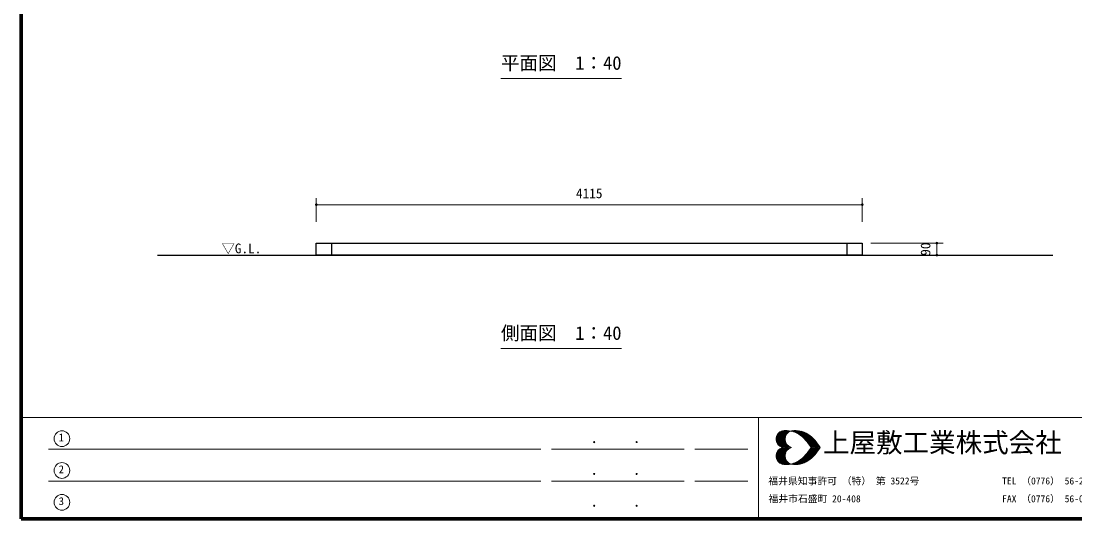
# Model space of a CAD drawing. Units: millimetres on the paper, enlarged 10 times, with parts at other scales. Extents: x 150 to 4050, y 150 to 2820.
# Drawn here: x 150 to 2136, y 150 to 1088 of the extents above; entities that cross this region are included whole.
import ezdxf
from ezdxf.enums import TextEntityAlignment as Align

# ---------------------------------------------------------------- set-up
doc = ezdxf.new("R2010")
doc.units = ezdxf.units.MM
doc.header["$LTSCALE"] = 10
for name, color, linetype, lineweight in [('D-STR-DIM\u3000寸法線、寸法値', 7, 'Continuous', 13), ('D-STR-TXT\u3000文字列', 7, 'Continuous', 13), ('D-STR\u3000構造物外形線', 1, 'Continuous', 25), ('D-TTL', 7, 'Continuous', 70), ('D-TTL-FRAM', 7, 'Continuous', 13), ('D-TTL-TXT', 7, 'Continuous', 13)]:
    doc.layers.add(name, color=color, linetype=linetype, lineweight=lineweight)
doc.styles.add('ＭＳ ゴシック', font='')
doc.styles.get('ＭＳ ゴシック').set_extended_font_data('MS Gothic')

# ---------------------------------------------------------------- blocks, each defined once
blk = doc.blocks.new('filled_dot')
at = {"color": 0, "linetype": 'Continuous', "lineweight": -2, "const_width": 1.25}
blk.add_lwpolyline([(-0.625, 0, 1), (0.625, 0, 1)], format="xyb", close=True, dxfattribs=at)

msp = doc.modelspace()

# ---------------------------------------------------------------- linework, layer by layer
at = {"layer": 'D-STR-DIM\u3000寸法線、寸法値'}
for p, q in [((706.34, 709.88), (706.34, 754.06)), ((1735.09, 742.06), (706.34, 742.06)), ((1735.09, 709.88), (1735.09, 754.06)), ((1751.09, 669.54), (1887.71, 669.54)), ((1875.71, 647.04), (1875.71, 669.54)), ((1751.09, 647.04), (1887.71, 647.04))]:
    msp.add_line(p, q, dxfattribs=at)
at = {"layer": 'D-STR-TXT\u3000文字列'}
for p, q in [((1054.17, 979.84), (1281.67, 979.84)), ((1054.17, 471), (1281.67, 471))]:
    msp.add_line(p, q, dxfattribs=at)
at = {"layer": 'D-STR\u3000構造物外形線'}
for p, q in [((735.09, 669.54), (735.09, 647.04)), ((1706.34, 669.54), (1706.34, 647.04)), ((406.99, 647.04), (2094.49, 647.04))]:
    msp.add_line(p, q, dxfattribs=at)
msp.add_lwpolyline([(706.34, 669.54), (1735.09, 669.54), (1735.09, 647.04), (706.34, 647.04)], close=True, dxfattribs=at)
at = {"layer": 'D-TTL'}
msp.add_lwpolyline([(150, 150), (150, 2820), (4050, 2820), (4050, 150)], close=True, dxfattribs=at)
at = {"layer": 'D-TTL-FRAM'}
for p, q in [((150, 341.22), (4050, 341.22)), ((1539.61, 341.22), (1539.61, 150)), ((1129.61, 281.22), (201.7, 281.22)), ((1399.61, 281.22), (1149.61, 281.22)), ((1419.61, 281.22), (1519.61, 281.22)), ((1129.61, 221.22), (201.7, 221.22)), ((1399.61, 221.22), (1149.61, 221.22)), ((1419.61, 221.22), (1519.61, 221.22))]:
    msp.add_line(p, q, dxfattribs=at)
at = {"layer": 'D-TTL-TXT'}
for p, q in [((1572.7, 300.39), (1588.74, 316.43)), ((1572.7, 300.6), (1588.74, 284.56)), ((1572.91, 298.1), (1591.24, 316.43)), ((1572.91, 302.89), (1586.24, 316.22)), ((1572.91, 302.68), (1591.24, 284.56)), ((1573.32, 296.22), (1593.53, 316.43)), ((1573.32, 304.56), (1593.53, 284.56)), ((1573.74, 294.35), (1595.61, 316.22)), ((1573.95, 306.22), (1582.91, 315.39)), ((1573.95, 306.43), (1595.82, 284.56)), ((1574.57, 292.89), (1597.91, 316.02)), ((1574.78, 307.89), (1598.11, 284.56)), ((1575.41, 309.56), (1591.03, 294.14)), ((1575.41, 291.22), (1591.45, 307.27)), ((1576.45, 289.97), (1590.2, 303.72)), ((1576.66, 310.81), (1589.99, 297.47)), ((1577.49, 288.72), (1589.78, 301.02)), ((1577.7, 312.06), (1589.78, 299.97)), ((1578.74, 287.68), (1589.78, 298.72)), ((1578.95, 313.1), (1589.78, 302.27)), ((1580.41, 313.93), (1590.2, 304.14)), ((1581.86, 314.97), (1590.82, 306.02)), ((1583.53, 315.6), (1591.45, 307.68)), ((1585.41, 316.22), (1592.28, 309.14)), ((1587.49, 316.43), (1593.32, 310.39)), ((1589.78, 316.43), (1594.36, 311.85)), ((1592.07, 316.43), (1595.61, 312.89)), ((1594.57, 316.43), (1597.07, 313.93)), ((1597.07, 316.22), (1598.53, 314.77)), ((1599.15, 314.97), (1599.78, 315.81)), ((1599.99, 315.6), (1600.2, 315.6)), ((1601.65, 315.39), (1602.7, 316.22)), ((1601.86, 316.22), (1602.9, 314.97)), ((1603.53, 314.77), (1605.2, 316.43)), ((1604.15, 316.22), (1606.45, 313.93)), ((1605.4, 314.35), (1607.7, 316.43)), ((1606.45, 316.22), (1609.99, 312.68)), ((1607.28, 313.72), (1609.99, 316.43)), ((1608.74, 316.43), (1614.78, 310.18)), ((1608.95, 313.1), (1612.28, 316.43)), ((1610.61, 312.27), (1614.36, 316.02)), ((1611.03, 316.22), (1642.9, 284.56)), ((1612.07, 311.43), (1616.24, 315.81)), ((1613.53, 316.22), (1645.2, 284.56)), ((1613.74, 310.81), (1618.32, 315.39)), ((1615.2, 309.77), (1620.2, 314.97)), ((1616.24, 315.81), (1647.49, 284.56)), ((1616.45, 308.93), (1622.07, 314.35)), ((1617.9, 307.89), (1623.95, 313.93)), ((1619.15, 315.39), (1649.99, 284.56)), ((1619.15, 306.85), (1625.61, 313.1)), ((1620.61, 305.81), (1627.28, 312.47)), ((1621.86, 304.77), (1628.74, 311.85)), ((1622.49, 314.35), (1652.28, 284.56)), ((1623.11, 303.72), (1630.4, 311.02)), ((1624.15, 302.47), (1631.86, 310.18)), ((1625.4, 301.43), (1633.32, 309.14)), ((1626.03, 313.1), (1654.57, 284.56)), ((1626.65, 300.18), (1634.57, 308.31)), ((1627.7, 298.93), (1636.03, 307.27)), ((1628.95, 297.68), (1637.28, 306.02)), ((1629.99, 296.43), (1638.53, 304.97)), ((1630.61, 310.81), (1653.53, 288.1)), ((1631.03, 295.18), (1639.78, 303.93)), ((1632.07, 293.93), (1641.03, 302.89)), ((1633.11, 292.68), (1642.28, 301.64)), ((1634.15, 291.22), (1643.53, 300.39)), ((1635.2, 289.97), (1644.57, 299.35)), ((1636.03, 288.52), (1645.61, 298.1)), ((1640.2, 303.72), (1645.82, 297.89)), ((1572.7, 268.31), (1588.74, 284.35)), ((1572.91, 297.89), (1586.45, 284.56)), ((1572.91, 266.22), (1591.24, 284.35)), ((1572.91, 271.02), (1586.45, 284.35)), ((1573.32, 264.35), (1593.53, 284.35)), ((1573.74, 294.97), (1583.53, 284.97)), ((1573.74, 273.93), (1583.53, 283.93)), ((1573.95, 262.47), (1595.82, 284.35)), ((1574.78, 261.02), (1598.11, 284.35)), ((1576.45, 278.93), (1590.2, 265.18)), ((1577.49, 280.18), (1589.78, 267.89)), ((1578.74, 281.22), (1589.78, 270.18)), ((1580.2, 286.64), (1590.41, 296.85)), ((1580.2, 282.27), (1590.41, 272.06)), ((1581.66, 285.81), (1590.82, 294.97)), ((1581.66, 283.1), (1590.82, 273.93)), ((1583.32, 284.97), (1591.45, 293.31)), ((1583.32, 283.93), (1591.45, 275.6)), ((1584.99, 284.56), (1592.28, 291.64)), ((1584.99, 284.35), (1592.28, 277.27)), ((1587.49, 284.56), (1593.32, 290.39)), ((1587.49, 284.35), (1593.32, 278.52)), ((1589.78, 284.56), (1594.36, 289.14)), ((1589.78, 284.35), (1594.36, 279.77)), ((1592.07, 284.56), (1595.41, 287.89)), ((1592.07, 284.35), (1595.41, 281.02)), ((1594.36, 284.56), (1596.86, 286.85)), ((1594.36, 284.35), (1596.86, 282.06)), ((1596.86, 284.56), (1598.32, 286.02)), ((1596.86, 284.35), (1598.32, 282.89)), ((1599.15, 284.56), (1599.99, 285.18)), ((1599.15, 284.35), (1599.99, 283.72)), ((1599.78, 285.18), (1600.61, 284.56)), ((1599.78, 283.72), (1600.61, 284.35)), ((1601.45, 284.56), (1601.65, 284.56)), ((1601.45, 284.35), (1601.65, 284.35)), ((1611.03, 252.68), (1642.9, 284.35)), ((1613.53, 252.68), (1645.2, 284.35)), ((1616.24, 253.1), (1647.49, 284.35)), ((1619.15, 253.52), (1649.99, 284.35)), ((1622.49, 254.56), (1652.28, 284.35)), ((1626.03, 255.81), (1654.57, 284.35)), ((1630.61, 258.1), (1653.53, 280.81)), ((1635.2, 289.77), (1640.4, 284.56)), ((1635.2, 279.14), (1640.4, 284.35)), ((1635.2, 278.93), (1644.57, 269.56)), ((1636.03, 280.39), (1645.61, 270.81)), ((1637.07, 287.06), (1646.86, 296.85)), ((1637.07, 281.85), (1646.86, 272.06)), ((1637.9, 285.6), (1647.9, 295.6)), ((1637.9, 283.31), (1647.9, 273.31)), ((1639.15, 284.56), (1648.95, 294.35)), ((1639.15, 284.35), (1648.95, 274.56)), ((1641.45, 284.56), (1649.99, 292.89)), ((1641.45, 284.35), (1649.99, 276.02)), ((1643.95, 284.56), (1651.03, 291.64)), ((1643.95, 284.35), (1651.03, 277.27)), ((1646.24, 284.56), (1652.07, 290.18)), ((1646.24, 284.35), (1652.07, 278.72)), ((1648.53, 284.56), (1652.9, 288.93)), ((1648.53, 284.35), (1652.9, 279.97)), ((1650.82, 284.56), (1653.95, 287.47)), ((1650.82, 284.35), (1653.95, 281.43)), ((1653.32, 284.56), (1654.78, 286.02)), ((1653.32, 284.35), (1654.78, 282.89)), ((1655.61, 284.56), (1655.82, 284.56)), ((1655.61, 284.35), (1655.82, 284.35)), ((1572.7, 268.52), (1588.74, 252.48)), ((1572.91, 270.81), (1591.24, 252.48)), ((1572.91, 266.02), (1586.24, 252.68)), ((1573.32, 272.68), (1593.53, 252.48)), ((1573.74, 274.56), (1595.61, 252.68)), ((1573.95, 262.68), (1582.91, 253.52)), ((1574.57, 276.02), (1597.91, 252.89)), ((1575.41, 277.68), (1591.45, 261.64)), ((1575.41, 259.35), (1591.03, 274.77)), ((1576.66, 258.1), (1589.99, 271.43)), ((1577.7, 256.85), (1589.78, 268.93)), ((1578.95, 255.81), (1589.78, 266.64)), ((1580.41, 254.97), (1590.2, 264.77)), ((1581.86, 253.93), (1590.82, 262.89)), ((1583.53, 253.31), (1591.45, 261.22)), ((1585.41, 252.68), (1592.28, 259.77)), ((1587.49, 252.48), (1593.32, 258.52)), ((1608.74, 252.48), (1614.78, 258.72)), ((1615.2, 259.14), (1620.2, 253.93)), ((1616.45, 259.97), (1622.07, 254.56)), ((1617.9, 261.02), (1623.95, 254.97)), ((1619.15, 262.06), (1625.61, 255.81)), ((1620.61, 263.1), (1627.28, 256.43)), ((1621.86, 264.14), (1628.74, 257.06)), ((1623.11, 265.18), (1630.4, 257.89)), ((1624.15, 266.43), (1631.86, 258.72)), ((1625.4, 267.47), (1633.32, 259.77)), ((1626.65, 268.72), (1634.57, 260.6)), ((1627.7, 269.97), (1636.03, 261.64)), ((1628.95, 271.22), (1637.28, 262.89)), ((1629.99, 272.47), (1638.53, 263.93)), ((1631.03, 273.72), (1639.78, 264.97)), ((1632.07, 274.97), (1641.03, 266.02)), ((1633.11, 276.22), (1642.28, 267.27)), ((1634.15, 277.68), (1643.53, 268.52)), ((1640.2, 265.18), (1645.82, 271.02)), ((1589.78, 252.48), (1594.36, 257.06)), ((1592.07, 252.48), (1595.61, 256.02)), ((1594.57, 252.48), (1597.07, 254.97)), ((1597.07, 252.68), (1598.53, 254.14)), ((1599.15, 253.93), (1599.78, 253.1)), ((1599.99, 253.31), (1600.2, 253.31)), ((1601.65, 253.52), (1602.7, 252.68)), ((1601.86, 252.68), (1602.9, 253.93)), ((1603.53, 254.14), (1605.2, 252.48)), ((1604.15, 252.68), (1606.45, 254.97)), ((1605.4, 254.56), (1607.7, 252.48)), ((1606.45, 252.68), (1609.99, 256.22)), ((1607.28, 255.18), (1609.99, 252.48)), ((1608.95, 255.81), (1612.28, 252.48)), ((1610.61, 256.64), (1614.36, 252.89)), ((1612.07, 257.47), (1616.24, 253.1)), ((1613.74, 258.1), (1618.32, 253.52))]:
    msp.add_line(p, q, dxfattribs=at)
for centre in [(226.99, 301.26), (226.99, 241.26), (226.99, 181.26)]:
    msp.add_circle(centre, 14.81, dxfattribs=at)
for centre, radius, start, end in [((1589.11, 300.35), 16.39, 105.2024, 254.7976), ((1591.19, 269.61), 46.99, 58.71735, 97.79751), ((1606.23, 300.35), 16.39, 105.2024, 254.7976), ((1608.3, 269.61), 46.99, 58.71735, 97.79751), ((1567, 241.92), 83.45, 30.69974, 54.3922), ((1584.11, 241.92), 83.45, 30.69974, 54.3922), ((1589.11, 268.71), 16.39, 105.2024, 254.7976), ((1606.23, 268.71), 16.39, 105.2024, 254.7976), ((1567, 327.13), 83.45, 305.6078, 329.30026), ((1584.11, 327.13), 83.45, 305.6078, 329.30026), ((1591.19, 299.44), 46.99, 262.20249, 301.28265), ((1608.3, 299.44), 46.99, 262.20249, 301.28265)]:
    msp.add_arc(centre, radius, start, end, dxfattribs=at)

# ---------------------------------------------------------------- block references
at = {"layer": 'D-STR-DIM\u3000寸法線、寸法値', "xscale": 2, "yscale": 2}
msp.add_blockref('filled_dot', (706.34, 742.06), dxfattribs=at)
for p, rotation in [((1735.09, 742.06), 180), ((1875.71, 669.54), 270), ((1875.71, 647.04), 90)]:
    msp.add_blockref('filled_dot', p, dxfattribs=dict(at, rotation=rotation))

# ---------------------------------------------------------------- texts
at = {"layer": 'D-STR-DIM\u3000寸法線、寸法値', "style": 'ＭＳ ゴシック'}
msp.add_text('4115', height=18.33, dxfattribs=at).set_placement((1220.71, 763.44), align=Align.MIDDLE_CENTER)
msp.add_text('90', height=18.33, rotation=90, dxfattribs=at).set_placement((1854.33, 658.29), align=Align.MIDDLE_CENTER)
at = {"layer": 'D-STR-TXT\u3000文字列', "style": 'ＭＳ ゴシック'}
for s, height, p in [('平面図\u30001：40', 25.66, (1054.17, 1021.84)), ('▽G.L.', 18.33, (527.82, 668.87)), ('側面図\u30001：40', 25.66, (1054.17, 513))]:
    msp.add_text(s, height=height, dxfattribs=at).set_placement(p, align=Align.TOP_LEFT)
at = {"layer": 'D-TTL-FRAM', "style": 'ＭＳ ゴシック'}
for p in [(1222.5, 286.42), (1302.5, 286.42), (1222.5, 226.42), (1302.5, 226.42), (1222.5, 166.42), (1302.5, 166.42)]:
    msp.add_text('.', height=21.99, dxfattribs=at).set_placement(p, align=Align.BOTTOM_LEFT)
at = {"layer": 'D-TTL-TXT', "style": 'ＭＳ ゴシック'}
for s, height, p in [('1', 14.66, (220.88, 291.76)), ('上屋敷工業株式会社', 36.66, (1661.13, 264.41)), ('2', 14.66, (220.88, 231.76)), ('福井県知事許可 （特） 第 3522号', 13.2, (1558.15, 210.99)), ('TEL （0776） 56-2310 （代）', 13.2, (1998.8, 210.99)), ('3', 14.66, (220.88, 171.76)), ('福井市石盛町 20-408', 13.2, (1558.51, 177.41)), ('FAX （0776） 56-0917', 13.2, (1998.8, 177.41))]:
    msp.add_text(s, height=height, dxfattribs=at).set_placement(p, align=Align.BOTTOM_LEFT)

doc.saveas('drawing.dxf')
